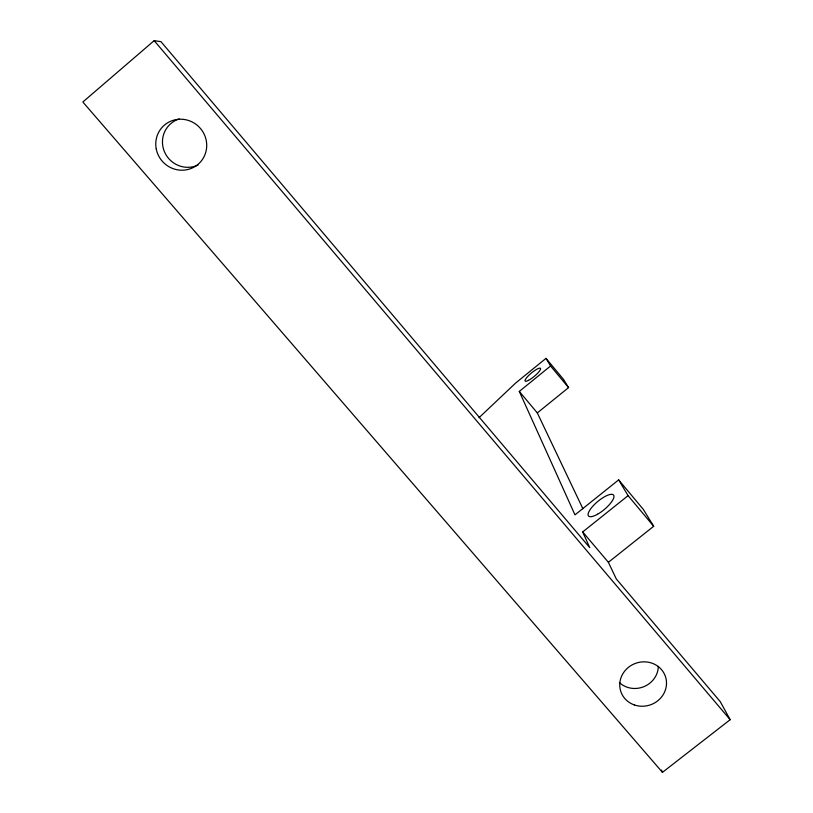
<?xml version="1.0" encoding="UTF-8"?>
<svg xmlns="http://www.w3.org/2000/svg" width="813" height="813" viewBox="0 0 813 813"><rect width="100%" height="100%" fill="white"/><g stroke="black" fill="none" stroke-linecap="round" stroke-linejoin="round"><path stroke-width="1.22" d="M478.999 417.719L515.544 383.136L546.011 358.35L563.531 379.417L568.561 387.608L537.322 412.923L582.921 508.796M582.677 531.946L589.771 547.667L160.984 41.676L154.175 40.65L82.845 102.001L662.463 772.35L730.155 719.708L720.237 701.619L616.325 579.008L608.388 562.311L582.677 531.946L628.083 495.656L618.652 479.883L574.974 514.863L519.294 391.429L550.584 365.992L546.011 358.35M608.388 562.311L653.682 526.275L643.337 509.426L618.652 479.883M154.175 40.65L730.155 719.708M519.294 391.429L537.322 412.923M628.083 495.656L653.682 526.275M550.584 365.992L568.561 387.608M661.528 770.063L662.463 772.35M198.057 165.059A25.04 24.4 46.6 0 1 164.328 151.431A25.04 24.4 46.6 0 1 179.226 118.952M658.327 666.355A22.866 21.473 -19 0 1 644.028 686.619A22.866 21.473 -19 0 1 619.364 682.564M634.394 704.962A23.536 22.042 -18.9 0 0 666.284 680.054A23.536 22.042 -18.9 0 0 628.723 667.117A23.536 22.042 -18.9 0 0 634.394 704.962M156.248 148.982A25.833 25.152 46.1 0 0 198.016 164.358A25.833 25.152 46.1 0 0 189.47 120.802A25.833 25.152 46.1 0 0 156.248 148.982M597.555 514.233A16.331 5.183 -39.9 0 0 613.561 495.046A16.331 5.183 -39.9 0 0 591.945 507.221A16.331 5.183 -39.9 0 0 597.555 514.233M528.511 380.342A9.959 2.195 -39.7 0 0 540.594 368.929A9.959 2.195 -39.7 0 0 529.365 374.823A9.959 2.195 -39.7 0 0 528.511 380.342"/></g></svg>
